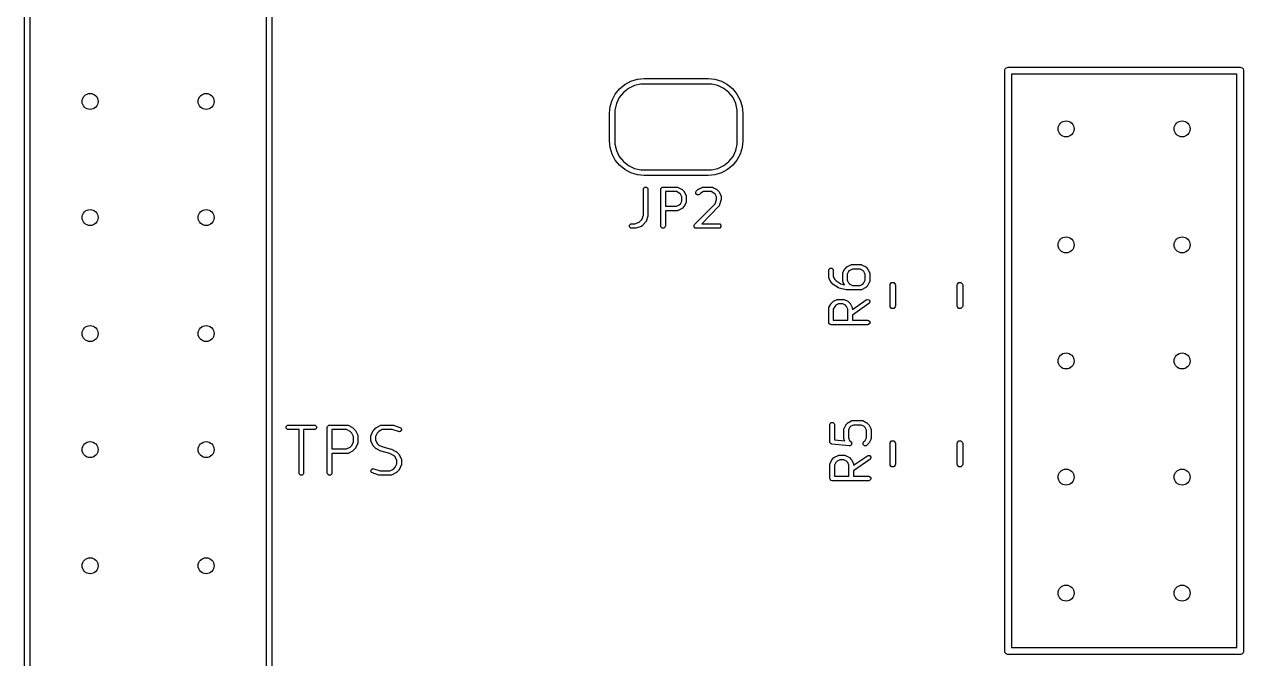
# Model space of a CAD drawing. Header units: inches. Extents: x -1.62 to 1.64, y 0 to 4.72.
# Drawn here: x -1.379 to -0.328, y 3.487 to 4.033 of the extents above; entities that cross this region are included whole.
import ezdxf

# ---------------------------------------------------------------- set-up
doc = ezdxf.new("R2010")
doc.units = ezdxf.units.IN
doc.header["$MEASUREMENT"] = 0
doc.layers.add('BLACK', color=250, linetype='CONTINUOUS')

msp = doc.modelspace()

# ---------------------------------------------------------------- linework, layer by layer
at = {"layer": 'BLACK', "linetype": 'CONTINUOUS'}
for p, q in [((-1.1699, 2.515), (-1.1699, 4.5189)), ((-1.1652, 4.5213), (-1.1652, 2.5126)), ((-1.3785, 2.5126), (-1.3785, 4.4169)), ((-1.3738, 4.4146), (-1.3738, 2.515)), ((-0.5338, 3.9939), (-0.5333, 3.9949)), ((-0.5338, 3.9933), (-0.5338, 3.9939)), ((-0.5338, 3.4933), (-0.5338, 3.9933)), ((-0.5333, 3.9949), (-0.5325, 3.9958)), ((-0.5325, 3.9958), (-0.5314, 3.9962)), ((-0.5314, 3.9962), (-0.5309, 3.9963)), ((-0.5309, 3.9963), (-0.3309, 3.9963)), ((-0.3309, 3.9963), (-0.3303, 3.9962)), ((-0.3303, 3.9962), (-0.3292, 3.9958)), ((-0.3292, 3.9958), (-0.3284, 3.9949)), ((-0.3284, 3.9949), (-0.328, 3.9939)), ((-0.328, 3.9939), (-0.3279, 3.9933)), ((-0.3279, 3.9933), (-0.3279, 3.4933)), ((-0.8611, 3.9816), (-0.8559, 3.9843)), ((-0.8559, 3.9843), (-0.8503, 3.986)), ((-0.8473, 3.9819), (-0.8529, 3.9806)), ((-0.8503, 3.986), (-0.8445, 3.9866)), ((-0.8445, 3.9819), (-0.8473, 3.9819)), ((-0.8445, 3.9866), (-0.7894, 3.9866)), ((-0.7894, 3.9819), (-0.8445, 3.9819)), ((-0.7894, 3.9866), (-0.7835, 3.986)), ((-0.7865, 3.9819), (-0.7894, 3.9819)), ((-0.781, 3.9806), (-0.7865, 3.9819)), ((-0.7835, 3.986), (-0.7779, 3.9843)), ((-0.7779, 3.9843), (-0.7727, 3.9816)), ((-0.5279, 3.9904), (-0.5279, 3.4963)), ((-0.3338, 3.9904), (-0.5279, 3.9904)), ((-0.3338, 3.4963), (-0.3338, 3.9904)), ((-0.8721, 3.9681), (-0.8694, 3.9733)), ((-0.8694, 3.9733), (-0.8656, 3.9779)), ((-0.8624, 3.9746), (-0.866, 3.9702)), ((-0.8656, 3.9779), (-0.8611, 3.9816)), ((-0.858, 3.9782), (-0.8624, 3.9746)), ((-0.8529, 3.9806), (-0.858, 3.9782)), ((-0.7759, 3.9782), (-0.781, 3.9806)), ((-0.7714, 3.9746), (-0.7759, 3.9782)), ((-0.7727, 3.9816), (-0.7682, 3.9779)), ((-0.7679, 3.9702), (-0.7714, 3.9746)), ((-0.7682, 3.9779), (-0.7645, 3.9733)), ((-0.7645, 3.9733), (-0.7617, 3.9681)), ((-0.8744, 3.9567), (-0.8738, 3.9625)), ((-0.8738, 3.9625), (-0.8721, 3.9681)), ((-0.8684, 3.9651), (-0.8697, 3.9595)), ((-0.866, 3.9702), (-0.8684, 3.9651)), ((-0.7654, 3.9651), (-0.7679, 3.9702)), ((-0.7642, 3.9595), (-0.7654, 3.9651)), ((-0.7617, 3.9681), (-0.76, 3.9625)), ((-0.76, 3.9625), (-0.7594, 3.9567)), ((-0.8744, 3.9331), (-0.8744, 3.9567)), ((-0.8697, 3.9595), (-0.8697, 3.9567)), ((-0.8697, 3.9567), (-0.8697, 3.9331)), ((-0.7642, 3.9567), (-0.7642, 3.9595)), ((-0.7642, 3.9331), (-0.7642, 3.9567)), ((-0.7594, 3.9567), (-0.7594, 3.9331)), ((-0.8738, 3.9272), (-0.8744, 3.9331)), ((-0.8697, 3.9331), (-0.8697, 3.9302)), ((-0.8697, 3.9302), (-0.8684, 3.9247)), ((-0.7654, 3.9247), (-0.7642, 3.9302)), ((-0.7642, 3.9302), (-0.7642, 3.9331)), ((-0.7594, 3.9331), (-0.76, 3.9272)), ((-0.8721, 3.9216), (-0.8738, 3.9272)), ((-0.8694, 3.9164), (-0.8721, 3.9216)), ((-0.8684, 3.9247), (-0.866, 3.9196)), ((-0.866, 3.9196), (-0.8624, 3.9151)), ((-0.7714, 3.9151), (-0.7679, 3.9196)), ((-0.7679, 3.9196), (-0.7654, 3.9247)), ((-0.7617, 3.9216), (-0.7645, 3.9164)), ((-0.76, 3.9272), (-0.7617, 3.9216)), ((-0.8656, 3.9119), (-0.8694, 3.9164)), ((-0.8611, 3.9082), (-0.8656, 3.9119)), ((-0.8624, 3.9151), (-0.858, 3.9116)), ((-0.858, 3.9116), (-0.8529, 3.9091)), ((-0.8529, 3.9091), (-0.8473, 3.9079)), ((-0.7865, 3.9079), (-0.781, 3.9091)), ((-0.781, 3.9091), (-0.7759, 3.9116)), ((-0.7759, 3.9116), (-0.7714, 3.9151)), ((-0.7682, 3.9119), (-0.7727, 3.9082)), ((-0.7645, 3.9164), (-0.7682, 3.9119)), ((-0.8559, 3.9054), (-0.8611, 3.9082)), ((-0.8503, 3.9037), (-0.8559, 3.9054)), ((-0.8445, 3.9031), (-0.8503, 3.9037)), ((-0.8473, 3.9079), (-0.8445, 3.9079)), ((-0.8445, 3.9079), (-0.7894, 3.9079)), ((-0.7894, 3.9031), (-0.8445, 3.9031)), ((-0.7894, 3.9079), (-0.7865, 3.9079)), ((-0.7835, 3.9037), (-0.7894, 3.9031)), ((-0.7779, 3.9054), (-0.7835, 3.9037)), ((-0.7727, 3.9082), (-0.7779, 3.9054)), ((-0.8451, 3.8911), (-0.845, 3.8919)), ((-0.8451, 3.869), (-0.8451, 3.8911)), ((-0.845, 3.8919), (-0.8439, 3.893)), ((-0.8439, 3.893), (-0.8424, 3.893)), ((-0.8424, 3.893), (-0.8414, 3.8919)), ((-0.8414, 3.8919), (-0.8412, 3.8911)), ((-0.8412, 3.8911), (-0.8412, 3.8686)), ((-0.8301, 3.8911), (-0.83, 3.8919)), ((-0.8301, 3.8596), (-0.8301, 3.8911)), ((-0.83, 3.8919), (-0.8289, 3.893)), ((-0.8289, 3.893), (-0.8282, 3.8931)), ((-0.8282, 3.8931), (-0.8162, 3.8931)), ((-0.8166, 3.8892), (-0.8262, 3.8892)), ((-0.8262, 3.8892), (-0.8262, 3.8766)), ((-0.8143, 3.888), (-0.8166, 3.8892)), ((-0.8162, 3.8931), (-0.8161, 3.8931)), ((-0.8161, 3.8931), (-0.816, 3.8931)), ((-0.816, 3.8931), (-0.8157, 3.893)), ((-0.8157, 3.893), (-0.8154, 3.893)), ((-0.8154, 3.893), (-0.8154, 3.8929)), ((-0.8154, 3.8929), (-0.8153, 3.8929)), ((-0.8153, 3.8929), (-0.8123, 3.8914)), ((-0.8133, 3.887), (-0.8143, 3.888)), ((-0.8123, 3.8914), (-0.812, 3.8912)), ((-0.812, 3.8912), (-0.8118, 3.891)), ((-0.8118, 3.891), (-0.8103, 3.8895)), ((-0.8103, 3.8895), (-0.8101, 3.8893)), ((-0.8101, 3.8893), (-0.8099, 3.889)), ((-0.8099, 3.889), (-0.8084, 3.886)), ((-0.8, 3.8889), (-0.7996, 3.8895)), ((-0.8, 3.8874), (-0.8, 3.8889)), ((-0.7989, 3.8863), (-0.8, 3.8874)), ((-0.7996, 3.8895), (-0.7981, 3.891)), ((-0.7981, 3.891), (-0.7978, 3.8912)), ((-0.7978, 3.8912), (-0.7976, 3.8914)), ((-0.7976, 3.8914), (-0.7946, 3.8929)), ((-0.7955, 3.888), (-0.7968, 3.8868)), ((-0.7932, 3.8892), (-0.7955, 3.888)), ((-0.7946, 3.8929), (-0.7945, 3.8929)), ((-0.7945, 3.8929), (-0.7944, 3.893)), ((-0.7944, 3.893), (-0.7941, 3.893)), ((-0.7941, 3.893), (-0.7938, 3.8931)), ((-0.7938, 3.8931), (-0.7938, 3.8931)), ((-0.7938, 3.8931), (-0.7937, 3.8931)), ((-0.7937, 3.8931), (-0.7862, 3.8931)), ((-0.7866, 3.8892), (-0.7932, 3.8892)), ((-0.7843, 3.888), (-0.7866, 3.8892)), ((-0.7862, 3.8931), (-0.7861, 3.8931)), ((-0.7861, 3.8931), (-0.786, 3.8931)), ((-0.786, 3.8931), (-0.7857, 3.893)), ((-0.7857, 3.893), (-0.7854, 3.893)), ((-0.7854, 3.893), (-0.7854, 3.8929)), ((-0.7854, 3.8929), (-0.7853, 3.8929)), ((-0.7853, 3.8929), (-0.7823, 3.8914)), ((-0.7833, 3.887), (-0.7843, 3.888)), ((-0.7823, 3.8914), (-0.7821, 3.8912)), ((-0.7821, 3.8912), (-0.7818, 3.891)), ((-0.7818, 3.891), (-0.7803, 3.8895)), ((-0.7803, 3.8895), (-0.7801, 3.8893)), ((-0.7801, 3.8893), (-0.7799, 3.889)), ((-0.7799, 3.889), (-0.7784, 3.886)), ((-0.8166, 3.8766), (-0.8143, 3.8778)), ((-0.8143, 3.8778), (-0.8133, 3.8788)), ((-0.8121, 3.8847), (-0.8133, 3.887)), ((-0.8133, 3.8788), (-0.8121, 3.8811)), ((-0.8121, 3.8811), (-0.8121, 3.8847)), ((-0.8084, 3.8798), (-0.8099, 3.8768)), ((-0.8084, 3.886), (-0.8084, 3.8859)), ((-0.8084, 3.8859), (-0.8084, 3.8859)), ((-0.8084, 3.8859), (-0.8083, 3.8856)), ((-0.8083, 3.8802), (-0.8084, 3.8799)), ((-0.8084, 3.8799), (-0.8084, 3.8799)), ((-0.8084, 3.8799), (-0.8084, 3.8798)), ((-0.8083, 3.8856), (-0.8082, 3.8853)), ((-0.8082, 3.8805), (-0.8083, 3.8802)), ((-0.8082, 3.8853), (-0.8082, 3.8852)), ((-0.8082, 3.8852), (-0.8082, 3.8851)), ((-0.8082, 3.8851), (-0.8082, 3.8806)), ((-0.8082, 3.8806), (-0.8082, 3.8806)), ((-0.8082, 3.8806), (-0.8082, 3.8805)), ((-0.8011, 3.861), (-0.7834, 3.8787)), ((-0.7974, 3.8863), (-0.7989, 3.8863)), ((-0.7968, 3.8868), (-0.7974, 3.8863)), ((-0.7834, 3.8787), (-0.7822, 3.8825)), ((-0.7822, 3.8847), (-0.7833, 3.887)), ((-0.7822, 3.8825), (-0.7822, 3.8847)), ((-0.7799, 3.8769), (-0.78, 3.8766)), ((-0.7798, 3.877), (-0.7799, 3.8769)), ((-0.7799, 3.8769), (-0.7799, 3.8769)), ((-0.7783, 3.8815), (-0.7798, 3.877)), ((-0.7784, 3.886), (-0.7784, 3.8859)), ((-0.7784, 3.8859), (-0.7784, 3.8859)), ((-0.7784, 3.8859), (-0.7783, 3.8856)), ((-0.7783, 3.8856), (-0.7782, 3.8853)), ((-0.7782, 3.8821), (-0.7783, 3.8818)), ((-0.7783, 3.8818), (-0.7783, 3.8815)), ((-0.7782, 3.8853), (-0.7782, 3.8852)), ((-0.7782, 3.8852), (-0.7782, 3.8851)), ((-0.7782, 3.8851), (-0.7782, 3.8821)), ((-0.8464, 3.8652), (-0.8451, 3.869)), ((-0.8413, 3.868), (-0.8428, 3.8635)), ((-0.8412, 3.8686), (-0.8413, 3.8683)), ((-0.8413, 3.8683), (-0.8413, 3.868)), ((-0.8262, 3.8766), (-0.8166, 3.8766)), ((-0.8162, 3.8727), (-0.8262, 3.8727)), ((-0.8262, 3.8727), (-0.8262, 3.8596)), ((-0.8161, 3.8727), (-0.8162, 3.8727)), ((-0.816, 3.8727), (-0.8161, 3.8727)), ((-0.8157, 3.8728), (-0.816, 3.8727)), ((-0.8154, 3.8728), (-0.8157, 3.8728)), ((-0.8153, 3.8729), (-0.8154, 3.8729)), ((-0.8154, 3.8729), (-0.8154, 3.8728)), ((-0.8123, 3.8744), (-0.8153, 3.8729)), ((-0.812, 3.8746), (-0.8123, 3.8744)), ((-0.8118, 3.8748), (-0.812, 3.8746)), ((-0.8103, 3.8763), (-0.8118, 3.8748)), ((-0.8101, 3.8765), (-0.8103, 3.8763)), ((-0.8099, 3.8768), (-0.8101, 3.8765)), ((-0.7803, 3.8763), (-0.7949, 3.8616)), ((-0.7802, 3.8763), (-0.7803, 3.8763)), ((-0.78, 3.8766), (-0.7802, 3.8764)), ((-0.7802, 3.8764), (-0.7802, 3.8763)), ((-0.857, 3.8604), (-0.8559, 3.8615)), ((-0.857, 3.8589), (-0.857, 3.8604)), ((-0.8559, 3.8578), (-0.857, 3.8589)), ((-0.8559, 3.8615), (-0.8552, 3.8616)), ((-0.8552, 3.8577), (-0.8559, 3.8578)), ((-0.8552, 3.8616), (-0.8525, 3.8616)), ((-0.8522, 3.8577), (-0.8552, 3.8577)), ((-0.8525, 3.8616), (-0.8487, 3.8629)), ((-0.8519, 3.8577), (-0.8522, 3.8577)), ((-0.8516, 3.8578), (-0.8519, 3.8577)), ((-0.8471, 3.8593), (-0.8516, 3.8578)), ((-0.8487, 3.8629), (-0.8464, 3.8652)), ((-0.847, 3.8593), (-0.8471, 3.8593)), ((-0.8469, 3.8593), (-0.847, 3.8593)), ((-0.8467, 3.8595), (-0.8469, 3.8593)), ((-0.8464, 3.8597), (-0.8467, 3.8595)), ((-0.8463, 3.8598), (-0.8464, 3.8597)), ((-0.8464, 3.8597), (-0.8464, 3.8597)), ((-0.8433, 3.8628), (-0.8463, 3.8598)), ((-0.8432, 3.8628), (-0.8433, 3.8628)), ((-0.843, 3.8631), (-0.8432, 3.8629)), ((-0.8432, 3.8629), (-0.8432, 3.8628)), ((-0.8429, 3.8634), (-0.843, 3.8631)), ((-0.8428, 3.8635), (-0.8429, 3.8634)), ((-0.8429, 3.8634), (-0.8429, 3.8634)), ((-0.83, 3.8589), (-0.8301, 3.8596)), ((-0.8289, 3.8578), (-0.83, 3.8589)), ((-0.8274, 3.8578), (-0.8289, 3.8578)), ((-0.8264, 3.8589), (-0.8274, 3.8578)), ((-0.8262, 3.8596), (-0.8264, 3.8589)), ((-0.8015, 3.8604), (-0.8011, 3.861)), ((-0.8015, 3.8589), (-0.8015, 3.8604)), ((-0.8004, 3.8578), (-0.8015, 3.8589)), ((-0.7997, 3.8577), (-0.8004, 3.8578)), ((-0.7802, 3.8577), (-0.7997, 3.8577)), ((-0.7949, 3.8616), (-0.7802, 3.8616)), ((-0.7802, 3.8616), (-0.7794, 3.8615)), ((-0.7794, 3.8578), (-0.7802, 3.8577)), ((-0.7794, 3.8615), (-0.7784, 3.8604)), ((-0.7784, 3.8589), (-0.7794, 3.8578)), ((-0.7784, 3.8604), (-0.7784, 3.8589)), ((-0.6713, 3.8228), (-0.6698, 3.8243)), ((-0.6698, 3.8243), (-0.6696, 3.8245)), ((-0.6696, 3.8245), (-0.6693, 3.8247)), ((-0.6693, 3.8247), (-0.6663, 3.8262)), ((-0.6663, 3.8262), (-0.6662, 3.8262)), ((-0.6662, 3.8262), (-0.6662, 3.8263)), ((-0.6662, 3.8263), (-0.6659, 3.8263)), ((-0.6659, 3.8263), (-0.6656, 3.8264)), ((-0.6656, 3.8264), (-0.6655, 3.8264)), ((-0.6655, 3.8264), (-0.6654, 3.8264)), ((-0.6654, 3.8264), (-0.6579, 3.8264)), ((-0.6579, 3.8264), (-0.6578, 3.8264)), ((-0.6578, 3.8264), (-0.6578, 3.8264)), ((-0.6578, 3.8264), (-0.6575, 3.8263)), ((-0.6575, 3.8263), (-0.6572, 3.8263)), ((-0.6572, 3.8263), (-0.6572, 3.8262)), ((-0.6572, 3.8262), (-0.6571, 3.8262)), ((-0.6571, 3.8262), (-0.6541, 3.8247)), ((-0.6541, 3.8247), (-0.6538, 3.8245)), ((-0.6538, 3.8245), (-0.6535, 3.8243)), ((-0.6535, 3.8243), (-0.652, 3.8228)), ((-0.6854, 3.8215), (-0.6853, 3.8222)), ((-0.6854, 3.8155), (-0.6854, 3.8215)), ((-0.6854, 3.8154), (-0.6854, 3.8155)), ((-0.6854, 3.8153), (-0.6854, 3.8154)), ((-0.6853, 3.815), (-0.6854, 3.8153)), ((-0.6853, 3.8222), (-0.6842, 3.8233)), ((-0.6853, 3.8147), (-0.6853, 3.815)), ((-0.6852, 3.8147), (-0.6853, 3.8147)), ((-0.6852, 3.8146), (-0.6852, 3.8147)), ((-0.6837, 3.8116), (-0.6852, 3.8146)), ((-0.6842, 3.8233), (-0.6827, 3.8233)), ((-0.6827, 3.8233), (-0.6816, 3.8222)), ((-0.6816, 3.8222), (-0.6815, 3.8215)), ((-0.6815, 3.8215), (-0.6815, 3.8159)), ((-0.6815, 3.8159), (-0.6803, 3.8136)), ((-0.6734, 3.8186), (-0.6733, 3.8189)), ((-0.6734, 3.8185), (-0.6734, 3.8186)), ((-0.6734, 3.8125), (-0.6734, 3.8185)), ((-0.6734, 3.8185), (-0.6734, 3.8185)), ((-0.6733, 3.8189), (-0.6733, 3.8192)), ((-0.6733, 3.8192), (-0.6732, 3.8192)), ((-0.6732, 3.8193), (-0.6717, 3.8223)), ((-0.6732, 3.8192), (-0.6732, 3.8193)), ((-0.6717, 3.8223), (-0.6715, 3.8226)), ((-0.6715, 3.8226), (-0.6713, 3.8228)), ((-0.6683, 3.8203), (-0.6695, 3.818)), ((-0.6695, 3.818), (-0.6695, 3.8129)), ((-0.6673, 3.8213), (-0.6683, 3.8203)), ((-0.665, 3.8225), (-0.6673, 3.8213)), ((-0.6584, 3.8225), (-0.665, 3.8225)), ((-0.6561, 3.8213), (-0.6584, 3.8225)), ((-0.6551, 3.8203), (-0.6561, 3.8213)), ((-0.6539, 3.818), (-0.6551, 3.8203)), ((-0.6539, 3.8129), (-0.6539, 3.818)), ((-0.652, 3.8228), (-0.6519, 3.8226)), ((-0.6519, 3.8226), (-0.6517, 3.8223)), ((-0.6517, 3.8223), (-0.6502, 3.8193)), ((-0.6502, 3.8193), (-0.6502, 3.8192)), ((-0.6502, 3.8192), (-0.6501, 3.8192)), ((-0.6501, 3.8192), (-0.6501, 3.8189)), ((-0.6501, 3.8189), (-0.65, 3.8186)), ((-0.65, 3.8186), (-0.65, 3.8185)), ((-0.65, 3.8185), (-0.65, 3.8185)), ((-0.65, 3.8185), (-0.65, 3.8125)), ((-0.6835, 3.8113), (-0.6837, 3.8116)), ((-0.6833, 3.8111), (-0.6835, 3.8113)), ((-0.6818, 3.8096), (-0.6833, 3.8111)), ((-0.6817, 3.8095), (-0.6818, 3.8096)), ((-0.6815, 3.8093), (-0.6817, 3.8095)), ((-0.677, 3.8063), (-0.6815, 3.8093)), ((-0.6803, 3.8136), (-0.6792, 3.8125)), ((-0.6792, 3.8125), (-0.6751, 3.8098)), ((-0.6767, 3.8062), (-0.677, 3.8063)), ((-0.6764, 3.806), (-0.6767, 3.8062)), ((-0.6704, 3.8045), (-0.6764, 3.806)), ((-0.6751, 3.8098), (-0.6719, 3.809)), ((-0.6734, 3.8124), (-0.6734, 3.8125)), ((-0.6734, 3.8123), (-0.6734, 3.8124)), ((-0.6733, 3.812), (-0.6734, 3.8123)), ((-0.6733, 3.8117), (-0.6733, 3.812)), ((-0.6732, 3.8117), (-0.6733, 3.8117)), ((-0.6732, 3.8116), (-0.6732, 3.8117)), ((-0.6719, 3.809), (-0.6732, 3.8116)), ((-0.6702, 3.8045), (-0.6704, 3.8045)), ((-0.6699, 3.8045), (-0.6702, 3.8045)), ((-0.6579, 3.8045), (-0.6699, 3.8045)), ((-0.6695, 3.8129), (-0.6683, 3.8106)), ((-0.6683, 3.8106), (-0.6673, 3.8096)), ((-0.6673, 3.8096), (-0.665, 3.8084)), ((-0.665, 3.8084), (-0.6584, 3.8084)), ((-0.6584, 3.8084), (-0.6561, 3.8096)), ((-0.6578, 3.8045), (-0.6579, 3.8045)), ((-0.6575, 3.8046), (-0.6578, 3.8045)), ((-0.6578, 3.8045), (-0.6578, 3.8045)), ((-0.6572, 3.8046), (-0.6575, 3.8046)), ((-0.6571, 3.8047), (-0.6572, 3.8047)), ((-0.6572, 3.8047), (-0.6572, 3.8046)), ((-0.6541, 3.8062), (-0.6571, 3.8047)), ((-0.6561, 3.8096), (-0.6551, 3.8106)), ((-0.6551, 3.8106), (-0.6539, 3.8129)), ((-0.6538, 3.8064), (-0.6541, 3.8062)), ((-0.6535, 3.8066), (-0.6538, 3.8064)), ((-0.652, 3.8081), (-0.6535, 3.8066)), ((-0.6519, 3.8083), (-0.652, 3.8081)), ((-0.6517, 3.8086), (-0.6519, 3.8083)), ((-0.6502, 3.8116), (-0.6517, 3.8086)), ((-0.6501, 3.8117), (-0.6502, 3.8117)), ((-0.6502, 3.8117), (-0.6502, 3.8116)), ((-0.65, 3.8123), (-0.6501, 3.812)), ((-0.6501, 3.812), (-0.6501, 3.8117)), ((-0.65, 3.8125), (-0.65, 3.8124)), ((-0.65, 3.8124), (-0.65, 3.8123)), ((-0.6326, 3.8086), (-0.6325, 3.8095)), ((-0.6326, 3.7908), (-0.6326, 3.8086)), ((-0.6325, 3.8095), (-0.6312, 3.8108)), ((-0.6312, 3.8108), (-0.6294, 3.8108)), ((-0.6294, 3.8108), (-0.6281, 3.8095)), ((-0.6281, 3.8095), (-0.6279, 3.8086)), ((-0.6279, 3.8086), (-0.6279, 3.7908)), ((-0.5748, 3.8086), (-0.5746, 3.8095)), ((-0.5748, 3.7908), (-0.5748, 3.8086)), ((-0.5746, 3.8095), (-0.5733, 3.8108)), ((-0.5733, 3.8108), (-0.5715, 3.8108)), ((-0.5715, 3.8108), (-0.5702, 3.8095)), ((-0.5702, 3.8095), (-0.57, 3.8086)), ((-0.57, 3.8086), (-0.57, 3.7908)), ((-0.6835, 3.7926), (-0.6833, 3.7928)), ((-0.6833, 3.7928), (-0.6818, 3.7943)), ((-0.6818, 3.7943), (-0.6816, 3.7945)), ((-0.6816, 3.7945), (-0.6813, 3.7947)), ((-0.6813, 3.7947), (-0.6783, 3.7962)), ((-0.6783, 3.7962), (-0.6782, 3.7962)), ((-0.6782, 3.7962), (-0.6782, 3.7963)), ((-0.6782, 3.7963), (-0.6779, 3.7963)), ((-0.6779, 3.7963), (-0.6776, 3.7964)), ((-0.6776, 3.7964), (-0.6775, 3.7964)), ((-0.6775, 3.7964), (-0.6774, 3.7964)), ((-0.6774, 3.7964), (-0.6729, 3.7964)), ((-0.6729, 3.7964), (-0.6728, 3.7964)), ((-0.6728, 3.7964), (-0.6728, 3.7964)), ((-0.6728, 3.7964), (-0.6725, 3.7963)), ((-0.6725, 3.7963), (-0.6722, 3.7963)), ((-0.6722, 3.7963), (-0.6722, 3.7962)), ((-0.6722, 3.7962), (-0.6721, 3.7962)), ((-0.6721, 3.7962), (-0.6691, 3.7947)), ((-0.6691, 3.7947), (-0.6688, 3.7945)), ((-0.6688, 3.7945), (-0.6685, 3.7943)), ((-0.6685, 3.7943), (-0.667, 3.7928)), ((-0.667, 3.7928), (-0.6669, 3.7926)), ((-0.665, 3.7877), (-0.6531, 3.7961)), ((-0.6508, 3.7928), (-0.665, 3.7829)), ((-0.6531, 3.7961), (-0.6524, 3.7964)), ((-0.6524, 3.7964), (-0.6509, 3.7961)), ((-0.6509, 3.7961), (-0.65, 3.7949)), ((-0.6503, 3.7934), (-0.6508, 3.7928)), ((-0.65, 3.7949), (-0.6503, 3.7934)), ((-0.6854, 3.7886), (-0.6853, 3.7889)), ((-0.6854, 3.7885), (-0.6854, 3.7886)), ((-0.6854, 3.7886), (-0.6854, 3.7886)), ((-0.6854, 3.7765), (-0.6854, 3.7885)), ((-0.6853, 3.7889), (-0.6853, 3.7892)), ((-0.6853, 3.7892), (-0.6852, 3.7892)), ((-0.6852, 3.7893), (-0.6837, 3.7923)), ((-0.6852, 3.7892), (-0.6852, 3.7893)), ((-0.6837, 3.7923), (-0.6835, 3.7926)), ((-0.6803, 3.7903), (-0.6815, 3.788)), ((-0.6815, 3.788), (-0.6815, 3.7784)), ((-0.6793, 3.7913), (-0.6803, 3.7903)), ((-0.677, 3.7925), (-0.6793, 3.7913)), ((-0.6734, 3.7925), (-0.677, 3.7925)), ((-0.6711, 3.7913), (-0.6734, 3.7925)), ((-0.6701, 3.7903), (-0.6711, 3.7913)), ((-0.6689, 3.788), (-0.6701, 3.7903)), ((-0.6689, 3.7784), (-0.6689, 3.788)), ((-0.6669, 3.7926), (-0.6667, 3.7923)), ((-0.6667, 3.7923), (-0.6652, 3.7893)), ((-0.6652, 3.7893), (-0.6652, 3.7892)), ((-0.6652, 3.7892), (-0.6651, 3.7892)), ((-0.6651, 3.7892), (-0.6651, 3.7889)), ((-0.6651, 3.7889), (-0.665, 3.7886)), ((-0.665, 3.7886), (-0.665, 3.7886)), ((-0.665, 3.7886), (-0.665, 3.7885)), ((-0.665, 3.7885), (-0.665, 3.7877)), ((-0.665, 3.7829), (-0.665, 3.7784)), ((-0.6325, 3.7899), (-0.6326, 3.7908)), ((-0.6312, 3.7886), (-0.6325, 3.7899)), ((-0.6294, 3.7886), (-0.6312, 3.7886)), ((-0.6281, 3.7899), (-0.6294, 3.7886)), ((-0.6279, 3.7908), (-0.6281, 3.7899)), ((-0.5746, 3.7899), (-0.5748, 3.7908)), ((-0.5733, 3.7886), (-0.5746, 3.7899)), ((-0.5715, 3.7886), (-0.5733, 3.7886)), ((-0.5702, 3.7899), (-0.5715, 3.7886)), ((-0.57, 3.7908), (-0.5702, 3.7899)), ((-0.6853, 3.7757), (-0.6854, 3.7765)), ((-0.6842, 3.7746), (-0.6853, 3.7757)), ((-0.6834, 3.7745), (-0.6842, 3.7746)), ((-0.6519, 3.7745), (-0.6834, 3.7745)), ((-0.6815, 3.7784), (-0.6689, 3.7784)), ((-0.665, 3.7784), (-0.6519, 3.7784)), ((-0.6519, 3.7784), (-0.6512, 3.7783)), ((-0.6512, 3.7746), (-0.6519, 3.7745)), ((-0.6512, 3.7783), (-0.6501, 3.7772)), ((-0.6501, 3.7757), (-0.6512, 3.7746)), ((-0.6501, 3.7772), (-0.6501, 3.7757)), ((-1.153, 3.6869), (-1.1519, 3.6879)), ((-1.1519, 3.6879), (-1.1511, 3.6881)), ((-1.1511, 3.6881), (-1.1286, 3.6881)), ((-1.1286, 3.6881), (-1.1279, 3.6879)), ((-1.1279, 3.6879), (-1.1268, 3.6869)), ((-1.1173, 3.6869), (-1.1163, 3.6879)), ((-1.1163, 3.6879), (-1.1155, 3.6881)), ((-1.1155, 3.6881), (-1.1005, 3.6881)), ((-1.1005, 3.6881), (-1.1004, 3.6881)), ((-1.1004, 3.6881), (-1.1004, 3.6881)), ((-1.1004, 3.6881), (-1.1001, 3.688)), ((-1.1001, 3.688), (-1.0998, 3.6879)), ((-1.0998, 3.6879), (-1.0997, 3.6879)), ((-1.0997, 3.6879), (-1.0996, 3.6879)), ((-1.0996, 3.6879), (-1.0959, 3.686)), ((-1.0752, 3.686), (-1.0714, 3.6879)), ((-1.0714, 3.6879), (-1.0713, 3.6879)), ((-1.0713, 3.6879), (-1.071, 3.688)), ((-1.0713, 3.6879), (-1.0713, 3.6879)), ((-1.071, 3.688), (-1.0707, 3.6881)), ((-1.0707, 3.6881), (-1.0706, 3.6881)), ((-1.0706, 3.6881), (-1.0705, 3.6881)), ((-1.0705, 3.6881), (-1.0612, 3.6881)), ((-1.0612, 3.6881), (-1.0608, 3.688)), ((-1.0608, 3.688), (-1.0605, 3.688)), ((-1.0605, 3.688), (-1.0549, 3.6861)), ((-0.6845, 3.6886), (-0.6843, 3.6894)), ((-0.6845, 3.6736), (-0.6845, 3.6886)), ((-0.6843, 3.6894), (-0.6832, 3.6904)), ((-0.6832, 3.6904), (-0.6817, 3.6904)), ((-0.6817, 3.6904), (-0.6807, 3.6894)), ((-0.6807, 3.6894), (-0.6805, 3.6886)), ((-0.6805, 3.6886), (-0.6805, 3.6754)), ((-0.6722, 3.685), (-0.6707, 3.688)), ((-0.6707, 3.688), (-0.6706, 3.6882)), ((-0.6706, 3.6882), (-0.6704, 3.6885)), ((-0.6704, 3.6885), (-0.6689, 3.69)), ((-0.6689, 3.69), (-0.6686, 3.6902)), ((-0.6686, 3.6902), (-0.6684, 3.6904)), ((-0.6684, 3.6904), (-0.6654, 3.6919)), ((-0.664, 3.6881), (-0.6663, 3.687)), ((-0.6654, 3.6919), (-0.6653, 3.6919)), ((-0.6653, 3.6919), (-0.6652, 3.6919)), ((-0.6652, 3.6919), (-0.6649, 3.692)), ((-0.6649, 3.692), (-0.6646, 3.6921)), ((-0.6646, 3.6921), (-0.6646, 3.6921)), ((-0.6646, 3.6921), (-0.6645, 3.6921)), ((-0.6645, 3.6921), (-0.657, 3.6921)), ((-0.6575, 3.6881), (-0.664, 3.6881)), ((-0.6552, 3.687), (-0.6575, 3.6881)), ((-0.657, 3.6921), (-0.6569, 3.6921)), ((-0.6569, 3.6921), (-0.6568, 3.6921)), ((-0.6568, 3.6921), (-0.6565, 3.692)), ((-0.6565, 3.692), (-0.6562, 3.6919)), ((-0.6562, 3.6919), (-0.6562, 3.6919)), ((-0.6562, 3.6919), (-0.6561, 3.6919)), ((-0.6561, 3.6919), (-0.6531, 3.6904)), ((-0.6531, 3.6904), (-0.6529, 3.6902)), ((-0.6529, 3.6902), (-0.6526, 3.69)), ((-0.6526, 3.69), (-0.6511, 3.6885)), ((-0.6511, 3.6885), (-0.6509, 3.6882)), ((-0.6509, 3.6882), (-0.6507, 3.688)), ((-0.6507, 3.688), (-0.6492, 3.685)), ((-1.153, 3.6854), (-1.153, 3.6869)), ((-1.1519, 3.6843), (-1.153, 3.6854)), ((-1.1511, 3.6842), (-1.1519, 3.6843)), ((-1.1419, 3.6842), (-1.1511, 3.6842)), ((-1.1419, 3.6468), (-1.1419, 3.6842)), ((-1.1286, 3.6842), (-1.1379, 3.6842)), ((-1.1379, 3.6842), (-1.1379, 3.6468)), ((-1.1279, 3.6843), (-1.1286, 3.6842)), ((-1.1268, 3.6854), (-1.1279, 3.6843)), ((-1.1268, 3.6869), (-1.1268, 3.6854)), ((-1.1175, 3.6861), (-1.1173, 3.6869)), ((-1.1175, 3.6468), (-1.1175, 3.6861)), ((-1.101, 3.6842), (-1.1136, 3.6842)), ((-1.1136, 3.6842), (-1.1136, 3.6675)), ((-1.0979, 3.6826), (-1.101, 3.6842)), ((-1.0965, 3.6812), (-1.0979, 3.6826)), ((-1.095, 3.6782), (-1.0965, 3.6812)), ((-1.0959, 3.686), (-1.0956, 3.6858)), ((-1.0956, 3.6858), (-1.0954, 3.6856)), ((-1.0954, 3.6856), (-1.0935, 3.6838)), ((-1.095, 3.6735), (-1.095, 3.6782)), ((-1.0935, 3.6838), (-1.0933, 3.6835)), ((-1.0933, 3.6835), (-1.0931, 3.6833)), ((-1.0931, 3.6833), (-1.0913, 3.6795)), ((-1.0913, 3.6795), (-1.0912, 3.6794)), ((-1.0912, 3.6794), (-1.0912, 3.6794)), ((-1.0912, 3.6794), (-1.0911, 3.6791)), ((-1.0911, 3.6791), (-1.0911, 3.6788)), ((-1.0911, 3.6788), (-1.0911, 3.6787)), ((-1.0911, 3.6787), (-1.0911, 3.6786)), ((-1.0911, 3.6786), (-1.0911, 3.673)), ((-1.08, 3.6788), (-1.0799, 3.6791)), ((-1.08, 3.6787), (-1.08, 3.6788)), ((-1.08, 3.6786), (-1.08, 3.6787)), ((-1.08, 3.6749), (-1.08, 3.6786)), ((-1.0799, 3.6791), (-1.0798, 3.6794)), ((-1.0798, 3.6795), (-1.0779, 3.6833)), ((-1.0798, 3.6794), (-1.0798, 3.6795)), ((-1.0798, 3.6794), (-1.0798, 3.6794)), ((-1.0779, 3.6833), (-1.0777, 3.6835)), ((-1.0777, 3.6835), (-1.0775, 3.6838)), ((-1.0775, 3.6838), (-1.0757, 3.6856)), ((-1.0745, 3.6812), (-1.0761, 3.6782)), ((-1.0761, 3.6782), (-1.0761, 3.6753)), ((-1.0757, 3.6856), (-1.0754, 3.6858)), ((-1.0754, 3.6858), (-1.0752, 3.686)), ((-1.0731, 3.6826), (-1.0745, 3.6812)), ((-1.0701, 3.6842), (-1.0731, 3.6826)), ((-1.0615, 3.6842), (-1.0701, 3.6842)), ((-1.0562, 3.6824), (-1.0615, 3.6842)), ((-1.0554, 3.6823), (-1.0562, 3.6824)), ((-1.054, 3.683), (-1.0554, 3.6823)), ((-1.0549, 3.6861), (-1.0542, 3.6857)), ((-1.0542, 3.6857), (-1.0536, 3.6844)), ((-1.0536, 3.6844), (-1.054, 3.683)), ((-0.6725, 3.6841), (-0.6724, 3.6842)), ((-0.6725, 3.6766), (-0.6725, 3.6841)), ((-0.6724, 3.6845), (-0.6723, 3.6849)), ((-0.6725, 3.6842), (-0.6724, 3.6845)), ((-0.6724, 3.6842), (-0.6725, 3.6842)), ((-0.6723, 3.6849), (-0.6722, 3.685)), ((-0.6723, 3.6849), (-0.6723, 3.6849)), ((-0.6674, 3.6859), (-0.6685, 3.6836)), ((-0.6685, 3.6836), (-0.6685, 3.6771)), ((-0.6663, 3.687), (-0.6674, 3.6859)), ((-0.6541, 3.6859), (-0.6552, 3.687)), ((-0.653, 3.6836), (-0.6541, 3.6859)), ((-0.653, 3.6771), (-0.653, 3.6836)), ((-0.6492, 3.685), (-0.6492, 3.6849)), ((-0.6492, 3.6849), (-0.6492, 3.6849)), ((-0.6492, 3.6849), (-0.6491, 3.6845)), ((-0.6491, 3.6845), (-0.649, 3.6842)), ((-0.649, 3.6842), (-0.649, 3.6842)), ((-0.649, 3.6842), (-0.649, 3.6841)), ((-0.649, 3.6841), (-0.649, 3.6766)), ((-1.1136, 3.6675), (-1.101, 3.6675)), ((-1.101, 3.6675), (-1.0979, 3.669)), ((-1.0979, 3.669), (-1.0965, 3.6704)), ((-1.0965, 3.6704), (-1.095, 3.6735)), ((-1.0935, 3.6679), (-1.0954, 3.666)), ((-1.0933, 3.6681), (-1.0935, 3.6679)), ((-1.0931, 3.6684), (-1.0933, 3.6681)), ((-1.0913, 3.6721), (-1.0931, 3.6684)), ((-1.0912, 3.6722), (-1.0913, 3.6721)), ((-1.0911, 3.6726), (-1.0912, 3.6722)), ((-1.0912, 3.6722), (-1.0912, 3.6722)), ((-1.0911, 3.673), (-1.0911, 3.6729)), ((-1.0911, 3.6729), (-1.0911, 3.6729)), ((-1.0911, 3.6729), (-1.0911, 3.6726)), ((-1.08, 3.6748), (-1.08, 3.6749)), ((-1.08, 3.6747), (-1.08, 3.6748)), ((-1.0799, 3.6744), (-1.08, 3.6747)), ((-1.0798, 3.6741), (-1.0799, 3.6744)), ((-1.0798, 3.674), (-1.0798, 3.6741)), ((-1.0798, 3.6741), (-1.0798, 3.6741)), ((-1.0779, 3.6702), (-1.0798, 3.674)), ((-1.0777, 3.67), (-1.0779, 3.6702)), ((-1.0775, 3.6697), (-1.0777, 3.67)), ((-1.0757, 3.6679), (-1.0775, 3.6697)), ((-1.0761, 3.6753), (-1.0745, 3.6723)), ((-1.0754, 3.6677), (-1.0757, 3.6679)), ((-1.0752, 3.6675), (-1.0754, 3.6677)), ((-1.0714, 3.6656), (-1.0752, 3.6675)), ((-1.0745, 3.6723), (-1.0731, 3.6709)), ((-1.0731, 3.6709), (-1.0698, 3.6692)), ((-1.0698, 3.6692), (-1.0625, 3.6674)), ((-1.0625, 3.6674), (-1.0624, 3.6673)), ((-1.0624, 3.6673), (-1.0621, 3.6673)), ((-1.0621, 3.6673), (-1.0584, 3.6654)), ((-0.6844, 3.6731), (-0.6845, 3.6736)), ((-0.6844, 3.673), (-0.6844, 3.6731)), ((-0.6843, 3.673), (-0.6844, 3.673)), ((-0.6843, 3.6729), (-0.6843, 3.673)), ((-0.6838, 3.6724), (-0.6843, 3.6729)), ((-0.6834, 3.6719), (-0.6838, 3.6724)), ((-0.6833, 3.6718), (-0.6834, 3.6719)), ((-0.6832, 3.6718), (-0.6833, 3.6718)), ((-0.6831, 3.6718), (-0.6832, 3.6718)), ((-0.6827, 3.6716), (-0.6831, 3.6718)), ((-0.6677, 3.6701), (-0.6827, 3.6716)), ((-0.6805, 3.6754), (-0.6716, 3.6745)), ((-0.6724, 3.6765), (-0.6725, 3.6766)), ((-0.6724, 3.6762), (-0.6725, 3.6765)), ((-0.6725, 3.6765), (-0.6724, 3.6765)), ((-0.6723, 3.6758), (-0.6724, 3.6762)), ((-0.6722, 3.6757), (-0.6723, 3.6758)), ((-0.6723, 3.6758), (-0.6723, 3.6758)), ((-0.6716, 3.6745), (-0.6722, 3.6757)), ((-0.6685, 3.6771), (-0.6674, 3.6748)), ((-0.6669, 3.6702), (-0.6677, 3.6701)), ((-0.6674, 3.6748), (-0.6661, 3.6735)), ((-0.6668, 3.6703), (-0.6669, 3.6702)), ((-0.6667, 3.6703), (-0.6668, 3.6703)), ((-0.6663, 3.6708), (-0.6667, 3.6703)), ((-0.6658, 3.6712), (-0.6663, 3.6708)), ((-0.6661, 3.6735), (-0.6657, 3.6729)), ((-0.6657, 3.6713), (-0.6658, 3.6712)), ((-0.6657, 3.6729), (-0.6657, 3.6728)), ((-0.6657, 3.6728), (-0.6656, 3.6727)), ((-0.6656, 3.6727), (-0.6657, 3.672)), ((-0.6657, 3.672), (-0.6657, 3.6714)), ((-0.6657, 3.6714), (-0.6657, 3.6713)), ((-0.6558, 3.6729), (-0.6554, 3.6735)), ((-0.6558, 3.6714), (-0.6558, 3.6729)), ((-0.6547, 3.6703), (-0.6558, 3.6714)), ((-0.6554, 3.6735), (-0.6541, 3.6748)), ((-0.6532, 3.6703), (-0.6547, 3.6703)), ((-0.6541, 3.6748), (-0.653, 3.6771)), ((-0.6526, 3.6707), (-0.6532, 3.6703)), ((-0.6511, 3.6722), (-0.6526, 3.6707)), ((-0.6509, 3.6725), (-0.6511, 3.6722)), ((-0.6507, 3.6727), (-0.6509, 3.6725)), ((-0.6492, 3.6757), (-0.6507, 3.6727)), ((-0.6491, 3.6762), (-0.6492, 3.6758)), ((-0.6492, 3.6758), (-0.6492, 3.6758)), ((-0.6492, 3.6758), (-0.6492, 3.6757)), ((-0.649, 3.6765), (-0.6491, 3.6762)), ((-0.649, 3.6766), (-0.649, 3.6765)), ((-0.649, 3.6765), (-0.649, 3.6765)), ((-0.6326, 3.6722), (-0.6325, 3.6731)), ((-0.6326, 3.6543), (-0.6326, 3.6722)), ((-0.6325, 3.6731), (-0.6312, 3.6744)), ((-0.6312, 3.6744), (-0.6294, 3.6744)), ((-0.6294, 3.6744), (-0.6281, 3.6731)), ((-0.6281, 3.6731), (-0.6279, 3.6722)), ((-0.6279, 3.6722), (-0.6279, 3.6543)), ((-0.5748, 3.6722), (-0.5746, 3.6731)), ((-0.5748, 3.6543), (-0.5748, 3.6722)), ((-0.5746, 3.6731), (-0.5733, 3.6744)), ((-0.5733, 3.6744), (-0.5715, 3.6744)), ((-0.5715, 3.6744), (-0.5702, 3.6731)), ((-0.5702, 3.6731), (-0.57, 3.6722)), ((-0.57, 3.6722), (-0.57, 3.6543)), ((-1.1005, 3.6635), (-1.1136, 3.6635)), ((-1.1136, 3.6635), (-1.1136, 3.6468)), ((-1.1004, 3.6636), (-1.1005, 3.6635)), ((-1.1001, 3.6636), (-1.1004, 3.6635)), ((-1.1004, 3.6635), (-1.1004, 3.6636)), ((-1.0998, 3.6637), (-1.1001, 3.6636)), ((-1.0997, 3.6637), (-1.0998, 3.6637)), ((-1.0996, 3.6637), (-1.0997, 3.6637)), ((-1.0959, 3.6656), (-1.0996, 3.6637)), ((-1.0956, 3.6658), (-1.0959, 3.6656)), ((-1.0954, 3.666), (-1.0956, 3.6658)), ((-1.0712, 3.6656), (-1.0714, 3.6656)), ((-1.071, 3.6655), (-1.0712, 3.6656)), ((-1.0637, 3.6636), (-1.071, 3.6655)), ((-1.0604, 3.662), (-1.0637, 3.6636)), ((-1.059, 3.6606), (-1.0604, 3.662)), ((-1.0575, 3.6575), (-1.059, 3.6606)), ((-1.0584, 3.6654), (-1.0581, 3.6652)), ((-1.0581, 3.6652), (-1.0579, 3.665)), ((-1.0579, 3.665), (-1.056, 3.6631)), ((-1.0575, 3.6547), (-1.0575, 3.6575)), ((-1.056, 3.6631), (-1.0558, 3.6629)), ((-1.0558, 3.6629), (-1.0556, 3.6626)), ((-1.0556, 3.6626), (-1.0538, 3.6589)), ((-1.0538, 3.6589), (-1.0537, 3.6588)), ((-1.0537, 3.6588), (-1.0537, 3.6588)), ((-1.0537, 3.6588), (-1.0536, 3.6584)), ((-1.0536, 3.6584), (-1.0536, 3.6581)), ((-1.0536, 3.6581), (-1.0536, 3.6581)), ((-1.0536, 3.6581), (-1.0536, 3.658)), ((-1.0536, 3.658), (-1.0536, 3.6543)), ((-0.6842, 3.655), (-0.6827, 3.658)), ((-0.6827, 3.658), (-0.6826, 3.6582)), ((-0.6826, 3.6582), (-0.6824, 3.6585)), ((-0.6824, 3.6585), (-0.6809, 3.66)), ((-0.6809, 3.66), (-0.6806, 3.6602)), ((-0.6806, 3.6602), (-0.6804, 3.6604)), ((-0.6804, 3.6604), (-0.6774, 3.6619)), ((-0.6783, 3.657), (-0.6794, 3.6559)), ((-0.676, 3.6581), (-0.6783, 3.657)), ((-0.6774, 3.6619), (-0.6773, 3.6619)), ((-0.6773, 3.6619), (-0.6772, 3.6619)), ((-0.6772, 3.6619), (-0.6769, 3.662)), ((-0.6769, 3.662), (-0.6766, 3.6621)), ((-0.6766, 3.6621), (-0.6766, 3.6621)), ((-0.6766, 3.6621), (-0.6765, 3.6621)), ((-0.6765, 3.6621), (-0.672, 3.6621)), ((-0.6725, 3.6581), (-0.676, 3.6581)), ((-0.6702, 3.657), (-0.6725, 3.6581)), ((-0.672, 3.6621), (-0.6719, 3.6621)), ((-0.6719, 3.6621), (-0.6718, 3.6621)), ((-0.6718, 3.6621), (-0.6715, 3.662)), ((-0.6715, 3.662), (-0.6712, 3.6619)), ((-0.6712, 3.6619), (-0.6712, 3.6619)), ((-0.6712, 3.6619), (-0.6711, 3.6619)), ((-0.6711, 3.6619), (-0.6681, 3.6604)), ((-0.6691, 3.6559), (-0.6702, 3.657)), ((-0.6681, 3.6604), (-0.6679, 3.6602)), ((-0.6679, 3.6602), (-0.6676, 3.66)), ((-0.6676, 3.66), (-0.6661, 3.6585)), ((-0.6661, 3.6585), (-0.6659, 3.6582)), ((-0.6659, 3.6582), (-0.6657, 3.658)), ((-0.6657, 3.658), (-0.6642, 3.655)), ((-0.664, 3.6534), (-0.6521, 3.6617)), ((-0.6499, 3.6585), (-0.664, 3.6486)), ((-0.6521, 3.6617), (-0.6514, 3.662)), ((-0.6514, 3.662), (-0.6499, 3.6618)), ((-0.6499, 3.6618), (-0.6491, 3.6605)), ((-0.6493, 3.659), (-0.6499, 3.6585)), ((-0.6491, 3.6605), (-0.6493, 3.659)), ((-1.1417, 3.646), (-1.1419, 3.6468)), ((-1.1406, 3.6449), (-1.1417, 3.646)), ((-1.1381, 3.646), (-1.1391, 3.6449)), ((-1.1379, 3.6468), (-1.1381, 3.646)), ((-1.1173, 3.646), (-1.1175, 3.6468)), ((-1.1163, 3.6449), (-1.1173, 3.646)), ((-1.1137, 3.646), (-1.1148, 3.6449)), ((-1.1136, 3.6468), (-1.1137, 3.646)), ((-1.08, 3.6485), (-1.0795, 3.6499)), ((-1.0793, 3.6471), (-1.08, 3.6485)), ((-1.0795, 3.6499), (-1.0782, 3.6506)), ((-1.0786, 3.6468), (-1.0793, 3.6471)), ((-1.073, 3.6449), (-1.0786, 3.6468)), ((-1.0782, 3.6506), (-1.0774, 3.6505)), ((-1.0774, 3.6505), (-1.0721, 3.6487)), ((-1.0721, 3.6487), (-1.0635, 3.6487)), ((-1.0635, 3.6487), (-1.0604, 3.6502)), ((-1.0584, 3.6469), (-1.0621, 3.645)), ((-1.0604, 3.6502), (-1.059, 3.6517)), ((-1.059, 3.6517), (-1.0575, 3.6547)), ((-1.0581, 3.6471), (-1.0584, 3.6469)), ((-1.0579, 3.6472), (-1.0581, 3.6471)), ((-1.056, 3.6491), (-1.0579, 3.6472)), ((-1.0558, 3.6494), (-1.056, 3.6491)), ((-1.0556, 3.6496), (-1.0558, 3.6494)), ((-1.0538, 3.6534), (-1.0556, 3.6496)), ((-1.0537, 3.6535), (-1.0538, 3.6534)), ((-1.0536, 3.6538), (-1.0537, 3.6535)), ((-1.0537, 3.6535), (-1.0537, 3.6535)), ((-1.0536, 3.6543), (-1.0536, 3.6542)), ((-1.0536, 3.6542), (-1.0536, 3.6541)), ((-1.0536, 3.6541), (-1.0536, 3.6538)), ((-0.6845, 3.6541), (-0.6844, 3.6542)), ((-0.6845, 3.6421), (-0.6845, 3.6541)), ((-0.6844, 3.6545), (-0.6843, 3.6549)), ((-0.6844, 3.6542), (-0.6844, 3.6545)), ((-0.6844, 3.6542), (-0.6844, 3.6542)), ((-0.6843, 3.6549), (-0.6842, 3.655)), ((-0.6843, 3.6549), (-0.6843, 3.6549)), ((-0.6794, 3.6559), (-0.6805, 3.6536)), ((-0.6805, 3.6536), (-0.6805, 3.6441)), ((-0.668, 3.6536), (-0.6691, 3.6559)), ((-0.668, 3.6441), (-0.668, 3.6536)), ((-0.6642, 3.655), (-0.6642, 3.6549)), ((-0.6642, 3.6549), (-0.6642, 3.6549)), ((-0.6642, 3.6549), (-0.6641, 3.6545)), ((-0.6641, 3.6545), (-0.664, 3.6542)), ((-0.664, 3.6542), (-0.664, 3.6542)), ((-0.664, 3.6542), (-0.664, 3.6541)), ((-0.664, 3.6541), (-0.664, 3.6534)), ((-0.664, 3.6486), (-0.664, 3.6441)), ((-0.6325, 3.6534), (-0.6326, 3.6543)), ((-0.6312, 3.6522), (-0.6325, 3.6534)), ((-0.6294, 3.6522), (-0.6312, 3.6522)), ((-0.6281, 3.6534), (-0.6294, 3.6522)), ((-0.6279, 3.6543), (-0.6281, 3.6534)), ((-0.5746, 3.6534), (-0.5748, 3.6543)), ((-0.5733, 3.6522), (-0.5746, 3.6534)), ((-0.5715, 3.6522), (-0.5733, 3.6522)), ((-0.5702, 3.6534), (-0.5715, 3.6522)), ((-0.57, 3.6543), (-0.5702, 3.6534)), ((-1.1391, 3.6449), (-1.1406, 3.6449)), ((-1.1148, 3.6449), (-1.1163, 3.6449)), ((-1.0727, 3.6448), (-1.073, 3.6449)), ((-1.0724, 3.6448), (-1.0727, 3.6448)), ((-1.063, 3.6448), (-1.0724, 3.6448)), ((-1.0629, 3.6448), (-1.063, 3.6448)), ((-1.0626, 3.6449), (-1.0629, 3.6448)), ((-1.0629, 3.6448), (-1.0629, 3.6448)), ((-1.0623, 3.6449), (-1.0626, 3.6449)), ((-1.0622, 3.645), (-1.0623, 3.6449)), ((-1.0621, 3.645), (-1.0622, 3.645)), ((-0.6843, 3.6414), (-0.6845, 3.6421)), ((-0.6832, 3.6403), (-0.6843, 3.6414)), ((-0.6825, 3.6401), (-0.6832, 3.6403)), ((-0.651, 3.6401), (-0.6825, 3.6401)), ((-0.6805, 3.6441), (-0.668, 3.6441)), ((-0.664, 3.6441), (-0.651, 3.6441)), ((-0.651, 3.6441), (-0.6502, 3.6439)), ((-0.6502, 3.6403), (-0.651, 3.6401)), ((-0.6502, 3.6439), (-0.6492, 3.6429)), ((-0.6492, 3.6414), (-0.6502, 3.6403)), ((-0.6492, 3.6429), (-0.6492, 3.6414)), ((-0.5338, 3.4927), (-0.5338, 3.4933)), ((-0.5333, 3.4917), (-0.5338, 3.4927)), ((-0.5325, 3.4909), (-0.5333, 3.4917)), ((-0.5314, 3.4904), (-0.5325, 3.4909)), ((-0.5309, 3.4904), (-0.5314, 3.4904)), ((-0.3309, 3.4904), (-0.5309, 3.4904)), ((-0.5279, 3.4963), (-0.3338, 3.4963)), ((-0.3303, 3.4904), (-0.3309, 3.4904)), ((-0.3292, 3.4909), (-0.3303, 3.4904)), ((-0.3284, 3.4917), (-0.3292, 3.4909)), ((-0.328, 3.4927), (-0.3284, 3.4917)), ((-0.3279, 3.4933), (-0.328, 3.4927))]:
    msp.add_line(p, q, dxfattribs=at)
at = {"layer": 'BLACK'}
for centre in [(-1.3219, 3.9669), (-1.3219, 3.9669), (-1.2219, 3.9669), (-1.2219, 3.9669), (-0.4809, 3.9433), (-0.4809, 3.9433), (-0.3809, 3.9433), (-0.3809, 3.9433), (-1.3219, 3.8669), (-1.3219, 3.8669), (-1.2219, 3.8669), (-1.2219, 3.8669), (-0.4809, 3.8433), (-0.4809, 3.8433), (-0.3809, 3.8433), (-0.3809, 3.8433), (-1.3219, 3.7669), (-1.3219, 3.7669), (-1.2219, 3.7669), (-1.2219, 3.7669), (-0.4809, 3.7433), (-0.4809, 3.7433), (-0.3809, 3.7433), (-0.3809, 3.7433), (-1.3219, 3.6669), (-1.3219, 3.6669), (-1.2219, 3.6669), (-1.2219, 3.6669), (-0.4809, 3.6433), (-0.4809, 3.6433), (-0.3809, 3.6433), (-0.3809, 3.6433), (-1.3219, 3.5669), (-1.3219, 3.5669), (-1.2219, 3.5669), (-1.2219, 3.5669), (-0.4809, 3.5433), (-0.4809, 3.5433), (-0.3809, 3.5433), (-0.3809, 3.5433)]:
    msp.add_circle(centre, 0.00689, dxfattribs=at)

doc.saveas('drawing.dxf')
